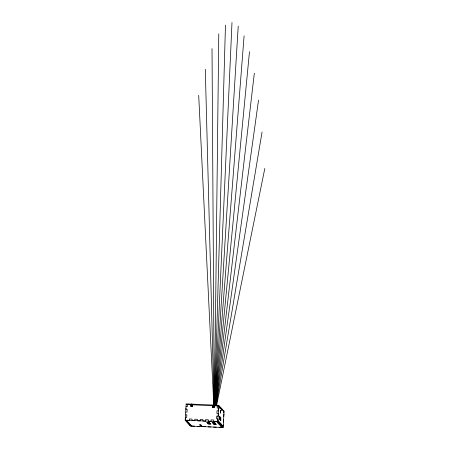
<?xml version="1.0" encoding="UTF-8"?>
<svg xmlns="http://www.w3.org/2000/svg" width="450" height="450" viewBox="0 0 450 450"><rect width="100%" height="100%" fill="white"/><g stroke="black" fill="none" stroke-linecap="round" stroke-linejoin="round"><path stroke-width="0.67" d="M214.493 405.129L218.779 33.863M214.684 405.118L225.472 25.099M214.864 405.124L231.992 22.5M185.181 420.131L186.176 403.869L218.722 405.309L224.089 411.238L223.093 427.5L190.547 426.06L185.181 420.131L217.727 421.566L223.093 427.5M186.092 408.122L185.844 409.292L187.2 409.348L187.031 412.059L185.844 412.183M187.493 404.606L187.363 406.642L186.007 406.581M191.07 405.444L191.115 404.769L191.239 405.63L190.586 405.422L190.541 406.103L192.578 406.367L192.004 404.809L192.127 405.669L192.617 405.692M190.71 406.288L190.586 405.422M192.409 406.181L192.448 405.506M214.312 406.648L213.829 406.626L213.699 405.765L214.273 407.329L212.406 407.244L212.282 406.384L212.934 406.586L212.811 405.726L212.771 406.401M212.406 407.244L212.282 406.384M214.273 407.329L214.149 406.463M215.049 405.146L238.23 26.117M217.322 405.923L217.198 407.959L218.722 408.201L218.559 410.912L217.035 410.67L216.866 413.376L218.391 413.623L218.227 416.334L216.703 416.087L216.534 418.798L218.059 419.046L217.896 421.751L213.829 421.571L213.744 420.036L211.028 419.912L211.112 421.453L208.401 421.335L208.316 419.794L205.605 419.676L205.689 421.211L202.978 421.093L202.894 419.552L200.183 419.434L200.267 420.975L197.556 420.857L197.466 419.316L194.754 419.192L194.839 420.733L192.127 420.615L192.043 419.074L189.332 418.956L189.416 420.497L185.349 420.317L185.344 417.42L186.705 417.482L186.868 414.771L185.681 414.894M217.727 421.566L218.722 405.309M219.296 406.665L219.381 408.206L219.403 406.789M221.31 408.892L221.394 410.434L221.417 409.011M223.318 411.114L223.408 412.656L223.431 411.238M215.241 405.146L244.097 35.882M215.438 405.18L249.491 51.654M215.662 405.197L254.334 73.176M215.916 405.236L258.542 100.108M216.219 405.287L262.058 132.03M216.607 405.338L264.819 168.429M191.273 404.156L192.099 404.207L191.278 404.201M192.015 404.933L191.267 404.887L192.06 404.882M213.795 405.208L212.991 405.163L213.795 405.163L198.703 95.332M212.929 405.793L213.756 405.844M213.739 405.889L212.934 405.838M221.124 408.296L220.725 408.302M186.131 404.55L218.678 405.984L224.044 411.919M190.749 405.608L191.239 405.63M212.451 406.569L212.934 406.586M212.243 407.059L214.104 407.143M191.334 406.316L192.578 406.367M185.681 420.688L187.037 420.744L186.705 420.373M186.019 421.059L187.712 421.487L186.356 421.431M186.688 421.796L188.381 422.229L187.026 422.168M187.363 422.539L189.051 422.972L187.695 422.91M188.032 423.281L189.72 423.714L188.364 423.652M188.702 424.024L190.395 424.457L189.039 424.395M189.371 424.766L191.064 425.194L189.709 425.137M190.041 425.509L191.734 425.936M190.378 425.88L194.614 426.24M220.731 408.184L221.141 408.246M223.92 413.949L223.757 416.661M223.588 419.372L223.425 422.077M223.256 424.789L222.924 427.314L219.026 427.32M216.54 421.695L218.227 422.123L218.312 420.767L218.565 422.494L217.209 422.432L218.903 422.865L218.981 421.509L219.234 423.236L217.879 423.174L218.216 423.546L219.572 423.608L219.656 422.252L219.988 422.623L219.909 423.979L218.548 423.917L220.241 424.35L220.326 422.994L220.579 424.721L219.223 424.659L220.911 425.093L220.995 423.737L221.333 424.108L221.248 425.458L219.893 425.402L220.23 425.773L221.586 425.829L221.664 424.474L221.917 426.201L220.562 426.144L222.255 426.572L222.339 425.216L222.671 425.588L222.593 426.943L221.231 426.881L221.569 427.252M216.315 427.202L213.598 427.078M210.887 426.96L208.176 426.842M205.464 426.724L202.753 426.6M200.036 426.482L197.325 426.364M205.29 69.261L214.071 405.118M212.012 48.662L214.29 405.107M219.398 416.183L219.403 419.079L219.398 416.183M220.072 416.925L220.072 419.822L220.072 416.925M220.483 410.147L220.489 413.044L220.483 410.147M220.742 417.668L220.742 420.559L220.742 417.668M209.492 422.539L206.781 422.421L209.492 422.539M214.914 422.781L212.203 422.657L214.914 422.781M210.161 423.281L207.45 423.163L210.161 423.281M215.589 423.517L212.873 423.399L215.589 423.517M210.831 424.024L208.119 423.9L210.831 424.024M216.259 424.26L213.547 424.142L216.259 424.26M200.807 424.912L199.451 424.856L201.144 425.284L200.807 424.912M201.476 425.655L200.121 425.593L201.814 426.026L201.476 425.655"/></g></svg>
